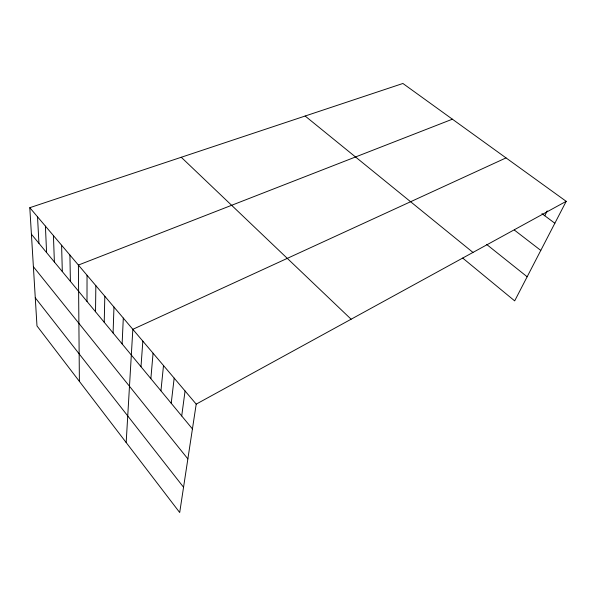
<?xml version="1.0" encoding="UTF-8"?>
<svg xmlns="http://www.w3.org/2000/svg" width="596" height="596" viewBox="0 0 596 596"><rect width="100%" height="100%" fill="white"/><g stroke="black" fill="none" stroke-linecap="round" stroke-linejoin="round"><path stroke-width="0.89" d="M87.001 301.434L87.038 275.263M95.531 311.753L95.844 285.655M104.225 322.265L104.821 296.257M113.084 332.978L113.97 307.059M122.113 343.892L123.305 318.078M126.173 442.537L132.834 329.32L506.026 157.903M140.991 366.719L142.839 341.143M150.863 378.654L153.068 353.204M160.935 390.827L163.505 365.534M171.216 403.261L174.174 378.125M181.713 415.956L185.065 390.983M29.8 207.691L196.203 404.133L179.701 512.523L36.982 325.93L29.8 207.691L402.903 83.477L566.2 201.329L514.676 300.876L462.705 258.075M544.774 215.759L547.225 210.887M196.203 404.133L566.2 201.329M452.394 119.193L78.396 265.064L79.387 381.373M541.943 213.651L554.854 223.254M514.333 230.034L540.788 250.424M486.656 244.449L527.155 276.775M305.145 116.026L472.978 252.428M181.251 157.269L351.118 319.218M31.409 234.221L192.434 428.919M33.383 266.71L187.867 458.905M35.276 297.814L183.553 487.23M37.533 216.825L38.934 243.317M45.408 226.122L46.592 252.577M53.431 235.591L54.385 262.002M61.597 245.232L62.319 271.59M69.918 255.051L70.395 281.357"/></g></svg>
